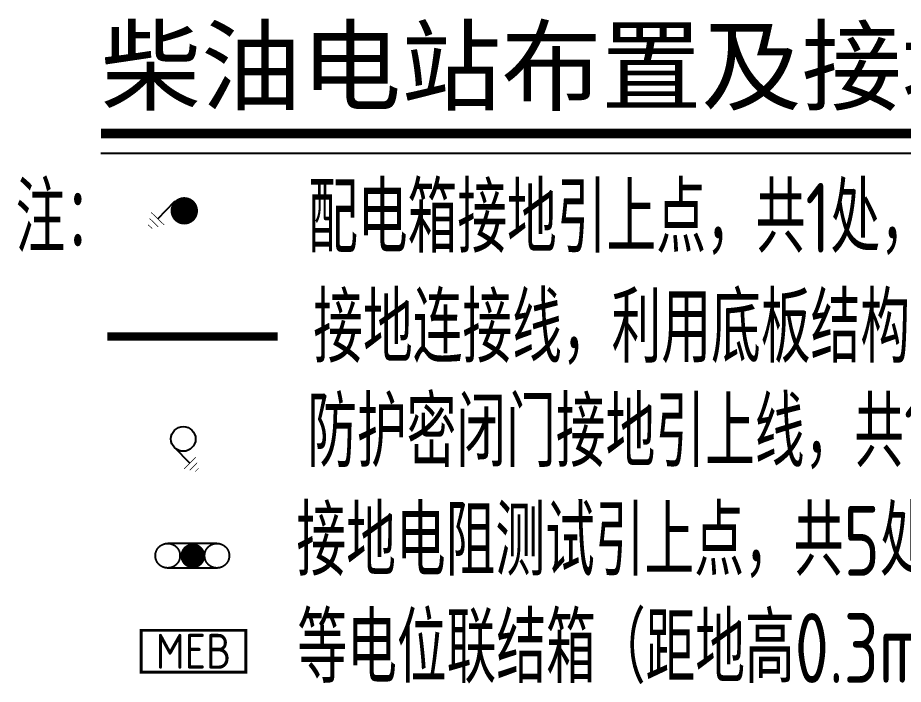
# Model space of a CAD drawing. Extents: x 1680526 to 2359975, y 920307 to 3738831.
# Drawn here: x 1823649 to 1829993, y 949937 to 954709 of the extents above; entities that cross this region are included whole.
import ezdxf
from ezdxf.enums import TextEntityAlignment as Align

# ---------------------------------------------------------------- set-up
doc = ezdxf.new("R2010")
doc.units = 0
doc.header["$LTSCALE"] = 1000
doc.linetypes.add('DASH', pattern=[0.35, 0.25, -0.1])
for name, color, linetype in [('C-人防处理文字', 84, 'Continuous'), ('DIM_SYMB', 3, 'Continuous'), ('EQUIP-箱柜', 3, 'Continuous'), ('TEL_TEXT', 7, 'Continuous'), ('WIRE-接地', 30, 'Ground'), ('人防填充改', 8, 'Continuous'), ('桥架', 4, 'DASH')]:
    doc.layers.add(name, color=color, linetype=linetype)
doc.styles.add('_TEL_DIM', font='TSSDENG', dxfattribs={"width": 0.8, "height": 3.5, "bigfont": 'TSSDCHN'})
doc.styles.get("Standard").update_dxf_attribs({"font": 'GBENOR', "bigfont": 'GBCBIG'})
doc.styles.add('电气', font='tssdeng.shx', dxfattribs={"width": 0.8, "bigfont": 'tssdchn.shx'})
doc.styles.add('黑体', font='simhei.ttf', dxfattribs={"height": 10})
doc.linetypes.add('Ground', pattern='A,0.75,-0.125,[135,sr.shx,S=0.1,R=0,X=-0.15,Y=0],0.125,-0.125', length=1.125)

# ---------------------------------------------------------------- blocks, each defined once
blk = doc.blocks.new('dzjc')
at = {"layer": '桥架', "color": 2, "ltscale": 3}
for p, q in [((140, 140), (-140, 140)), ((2.9, 69), (-46.6, 19.6)), ((140, 0), (-140, 0))]:
    blk.add_line(p, q, dxfattribs=at)
blk.add_lwpolyline([(27.6, 93.8, 0, 0, 0), (246.5, 312.7, 35, 0, 0), (339.8, 406, 0, 0, 0)], format="xyseb", dxfattribs=at)
at = {"layer": '桥架', "color": 2, "ltscale": 3, "const_width": 70}
blk.add_lwpolyline([(-21.9, 44.3, 1), (27.6, 93.8, 1)], format="xyb", close=True, dxfattribs=at)
at = {"layer": '桥架', "color": 2, "ltscale": 3}
for centre in [(-140, 70), (140, 70)]:
    blk.add_circle(centre, 70, dxfattribs=at)
blk = doc.blocks.new('321')
at = {"color": 2}
blk.add_line((47.5, -172.3), (-62.4, -62.4), dxfattribs=at)
blk.add_lwpolyline([(62.4, 62.4, 0, 0, 0), (338.2, 338.2, 44.1, 0, 0), (455.7, 455.7, 0, 0, 0)], format="xyseb", dxfattribs=at)
at = {"color": 2, "const_width": 4.41}
for points in [[(89.1, -130.7), (5.9, -213.9)], [(99.9, -169.8), (45.5, -224.3)], [(110.7, -208.9), (85, -234.6)]]:
    blk.add_lwpolyline(points, dxfattribs=at)
at = {"color": 2}
blk.add_circle((0, 0), 88.2, dxfattribs=at)
blk = doc.blocks.new('PDX')
at = {"layer": '桥架', "color": 2, "linetype": 'ByBlock', "ltscale": 3}
for p, q in [((2698235.1, 128416.6), (2698164.4, 128345.9)), ((2698289.2, 128221.1), (2698164.6, 128345.8))]:
    blk.add_line(p, q, dxfattribs=at)
blk.add_lwpolyline([(2698270.4, 128451.9, 0, 0, 0), (2698583.2, 128764.6, 50, 0, 0), (2698716.4, 128897.9, 0, 0, 0)], format="xyseb", dxfattribs=at)
at = {"layer": '桥架', "color": 2, "linetype": 'ByBlock', "ltscale": 3, "const_width": 100}
blk.add_lwpolyline([(2698199.8, 128381.2, 1), (2698270.5, 128451.9, 1)], format="xyb", close=True, dxfattribs=at)
at = {"layer": '桥架', "color": 2, "linetype": 'ByBlock', "ltscale": 3, "const_width": 5}
for points in [[(2698336.3, 128268.3), (2698242, 128174)], [(2698348.5, 128223.9), (2698286.8, 128162.2)], [(2698360.8, 128179.6), (2698331.6, 128150.4)]]:
    blk.add_lwpolyline(points, dxfattribs=at)
blk = doc.blocks.new('$equip$00002703')
for p, q in [((-0.75, 0.6), (-0.75, 0)), ((0.75, 0.6), (-0.75, 0.6)), ((0.75, 0), (0.75, 0.6)), ((-0.75, 0), (0.75, 0))]:
    blk.add_line(p, q)
at = {"const_width": 0.04}
blk.add_lwpolyline([(-0.75, 0.6), (-0.75, 0), (0.75, 0), (0.75, 0.6), (-0.75, 0.6), (-0.75, 0)], dxfattribs=at)
for p in [(0, 0.6), (-0.75, 0.3), (0.75, 0.3), (0, 0)]:
    blk.add_point(p)
at = {"color": 7}
blk.add_attdef('$TEXT$', text='', height=0.5, dxfattribs=at).set_placement((0, 0.3), align=Align.MIDDLE_CENTER)
at = {"color": 7, "style": '_TEL_DIM', "flags": 1}
for tag in ['A', 'REMARK']:
    blk.add_attdef(tag, text='', height=0.00002, dxfattribs=at).set_placement((0, 0), align=Align.MIDDLE_CENTER)

msp = doc.modelspace()

# ---------------------------------------------------------------- linework, layer by layer
at = {"layer": 'DIM_SYMB', "const_width": 70}
msp.add_lwpolyline([(1824245.1, 953880.4), (1835623.5, 953880.4)], dxfattribs=at)
at = {"layer": 'DIM_SYMB'}
msp.add_lwpolyline([(1824245.1, 953740.4), (1835623.5, 953740.4)], dxfattribs=at)
at = {"layer": 'WIRE-接地', "const_width": 60, "elevation": 503738.1}
msp.add_lwpolyline([(1824292.4, 952426.7), (1825511.9, 952426.7)], dxfattribs=at)

# ---------------------------------------------------------------- block references
at = {"color": 3, "xscale": 1.260000005364418, "yscale": 1.260000005364418, "zscale": 1.260000005364418}
msp.add_blockref('dzjc', (1824900.1, 950769.7, 503738.1), dxfattribs=at)
at = {"layer": 'C-人防处理文字', "color": 3}
msp.add_blockref('321', (1824835.5, 951693.7, 503738.1), dxfattribs=at)
at = {"layer": 'EQUIP-箱柜'}
ref = msp.add_blockref('$equip$00002703', (1824908.6, 950323.8), dxfattribs=dict(at, xscale=500, yscale=500, zscale=500, rotation=179.9999999999999))
ref.add_attrib('$TEXT$', 'MEB', dxfattribs={"layer": '0', "color": 7, "height": 250}).set_placement((1824908.6, 950173.8), align=Align.MIDDLE_CENTER)
at = {"layer": '人防填充改', "color": 3, "xscale": 0.9800000129525188, "yscale": 0.9800000129525188, "zscale": 0.9800000129525188, "rotation": 271.0248016732251}
msp.add_blockref('PDX', (1651721.2, 3594923.4), dxfattribs=at)

# ---------------------------------------------------------------- texts
at = {"layer": 'DIM_SYMB', "color": 7, "style": '黑体'}
msp.add_text('柴油电站布置及接地示意图 1:100', height=525.738, dxfattribs=at).set_placement((1824245.1, 954100.2))
at = {"layer": 'TEL_TEXT', "color": 0, "style": '电气', "width": 0.75}
for s, p in [('注：', (1823634.5, 953026.5, 503768.1)), ('配电箱接地引上点，共1处，引上线用40x4热镀锌扁钢。', (1825729.8, 953026.5, 503768.1)), ('接地连接线，利用底板结构钢筋和基础内主筋。', (1825766.5, 952239.3, 503768.1)), ('防护密闭门接地引上线，共10处，引上线40x4热镀锌扁钢。', (1825722.9, 951492.4, 503768.1)), ('接地电阻测试引上点，共5处，规格为100x100x6镀锌钢板。', (1825646.1, 950713.9, 503768.1)), ('等电位联结箱（距地高0.3m明装）。', (1825653.1, 949947.1, 503768.1))]:
    msp.add_text(s, height=500, rotation=360, dxfattribs=at).set_placement(p)

doc.saveas('drawing.dxf')
